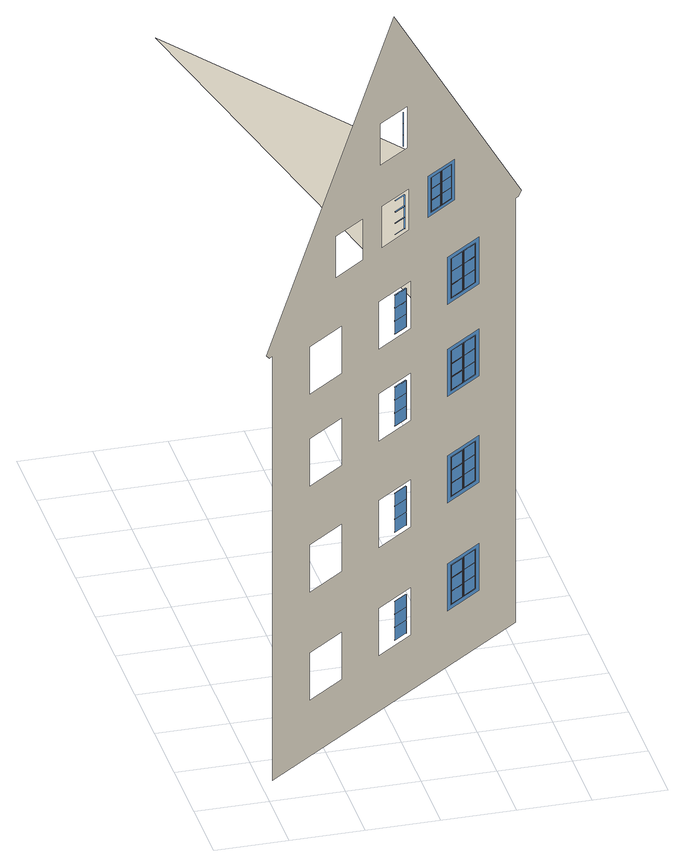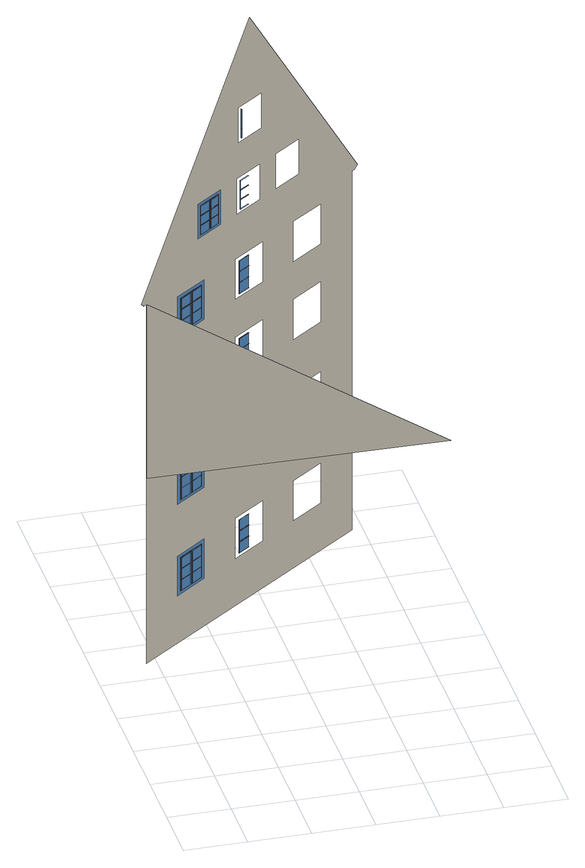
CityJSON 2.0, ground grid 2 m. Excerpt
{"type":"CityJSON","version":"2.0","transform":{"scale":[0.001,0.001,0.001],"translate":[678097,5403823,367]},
"CityObjects":{
"building1":{"type":"Building","attributes":{"dataAvailable":"Sufficient","measuredHeight":20.7},"geometry":[{"type":"MultiSurface","lod":"3","boundaries":[[[0,1,2,3]],[[4,5,6,7]],[[8,9,10,11]],[[12,13,14,15]],[[16,17,18,19]],[[20,21,22,23]],[[24,25,26,27]],[[28,29,30,31]],[[32,33,34,35]],[[36,37,38,39]],[[40,41,42,43]],[[44,45,46,47]],[[48,49,50,51]],[[52,53,54,55]],[[56,57,58,59]],[[60,61,62,63]],[[64,65,66,67]],[[68,69,70,71]],[[72,73,74,75]],[[76,77,78,79]],[[80,81,82,83]],[[84,85,86,87]],[[88,89,90,91]],[[92,93,94,95]],[[96,97,98,99]],[[100,101,102,103]],[[104,105,106,107]],[[108,109,110,111]],[[112,113,114,115]],[[116,117,118,119]],[[30,33,34,29]],[[38,25,26,37]],[[45,46,41,42]],[[54,57,58,53]],[[62,49,50,61]],[[69,70,65,66]],[[78,81,82,77]],[[86,73,74,85]],[[93,94,89,90]],[[102,105,106,101]],[[110,97,98,109]],[[117,118,113,114]],[[120,94,93,121]],[[122,82,81,123]],[[124,86,85,125]],[[126,74,73,127]],[[128,90,89,129]],[[130,78,77,131]],[[132,118,117,133]],[[134,106,105,135]],[[136,110,109,137]],[[138,98,97,139]],[[140,114,113,141]],[[142,102,101,143]],[[144,145,146,147]],[[148,149,150,151]],[[152,153,154,155]],[[156,146,145,157]],[[158,154,153,159]],[[160,150,149,161]],[[11,10,5,4]],[[3,2,21,20]],[[15,14,17,16]],[[162,5,10,163]],[[164,17,14,165]],[[166,21,2,167]],[[31,30,33,32]],[[39,38,25,24]],[[43,42,45,44]],[[55,54,57,56]],[[63,62,49,48]],[[67,66,69,68]],[[79,78,81,80]],[[87,86,73,72]],[[91,90,93,92]],[[103,102,105,104]],[[111,110,97,96]],[[115,114,117,116]],[[168,25,38,169]],[[170,33,30,171]],[[172,45,42,173]],[[174,49,62,175]],[[176,57,54,177]],[[178,69,66,179]],[[127,73,86,124]],[[123,81,78,130]],[[121,93,90,128]],[[139,97,110,136]],[[135,105,102,142]],[[133,117,114,140]],[[180,181,182,183,184,185,186,187,188,189,190],[191,192,193,194],[195,196,197,198],[199,200,201,202],[203,204,205,206],[207,208,209,210],[211,212,213,214],[215,216,217,218],[219,220,221,222],[223,224,225,226],[227,228,229,230],[231,232,233,234],[235,236,237,238],[239,240,241,242],[243,244,245,246],[247,248,249,250],[251,252,253,254]],[[255,256,257,258]],[[259,260,261,262]],[[263,264,265,266]],[[267,257,256,268]],[[269,265,264,270]],[[271,261,260,272]],[[262,261,273,274]],[[258,257,275,276]],[[266,265,277,278]],[[279,280,260,259]],[[281,282,256,255]],[[283,284,264,263]],[[275,282,256,257]],[[284,264,265,277]],[[273,280,260,261]],[[285,273,261,271]],[[268,256,282,286]],[[270,264,284,287]],[[288,277,265,269]],[[289,275,257,267]],[[272,260,280,290]],[[291,292,293,294],[270,287,288,269],[290,285,271,272],[286,289,267,268]],[[274,273,280,279]],[[276,275,282,281]],[[278,277,284,283]],[[286,282,275,289]],[[287,284,277,288]],[[290,280,273,285]],[[250,249,248,247],[295,296,297,298],[293,292,291,294]],[[299,300,301,302]],[[303,304,305,306]],[[307,308,309,310]],[[311,305,304,312]],[[313,309,308,314]],[[315,301,300,316]],[[302,301,317,318]],[[319,320,308,307]],[[310,309,321,322]],[[306,305,323,324]],[[325,326,304,303]],[[327,328,300,299]],[[317,328,300,301]],[[320,308,309,321]],[[323,326,304,305]],[[329,323,305,311]],[[330,317,301,315]],[[331,321,309,313]],[[314,308,320,332]],[[312,304,326,333]],[[316,300,328,334]],[[297,296,295,298],[314,332,331,313],[333,329,311,312],[334,330,315,316]],[[322,321,320,319]],[[318,317,328,327]],[[324,323,326,325]],[[332,320,321,331]],[[333,326,323,329]],[[334,328,317,330]],[[335,336,337,338]],[[339,340,341,342]],[[343,344,345,346]],[[347,348,349,350]],[[351,352,353,354]],[[355,356,357,358]],[[359,360,361,362]],[[363,364,365,366]],[[367,368,369,370]],[[371,372,373,374]],[[375,376,377,378]],[[379,380,381,382]],[[383,341,340,384]],[[385,337,336,386]],[[387,345,344,388]],[[389,353,352,390]],[[391,349,348,392]],[[393,357,356,394]],[[395,365,364,396]],[[397,361,360,398]],[[399,369,368,400]],[[401,377,376,402]],[[403,373,372,404]],[[405,381,380,406]],[[407,408,336,335]],[[342,341,409,410]],[[338,337,411,412]],[[413,414,340,339]],[[346,345,415,416]],[[417,418,344,343]],[[419,420,348,347]],[[354,353,421,422]],[[350,349,423,424]],[[425,426,352,351]],[[358,357,427,428]],[[429,430,356,355]],[[431,432,360,359]],[[366,365,433,434]],[[362,361,435,436]],[[437,438,364,363]],[[370,369,439,440]],[[441,442,368,367]],[[443,444,372,371]],[[378,377,445,446]],[[374,373,447,448]],[[449,450,376,375]],[[382,381,451,452]],[[453,454,380,379]],[[408,336,337,411]],[[420,348,349,423]],[[432,360,361,435]],[[444,372,373,447]],[[409,414,340,341]],[[415,418,344,345]],[[421,426,352,353]],[[427,430,356,357]],[[433,438,364,365]],[[439,442,368,369]],[[445,450,376,377]],[[451,454,380,381]],[[388,344,418,455]],[[456,411,337,385]],[[457,409,341,383]],[[384,340,414,458]],[[386,336,408,459]],[[460,415,345,387]],[[394,356,430,461]],[[462,423,349,391]],[[463,421,353,389]],[[390,352,426,464]],[[392,348,420,465]],[[466,427,357,393]],[[400,368,442,467]],[[468,435,361,397]],[[469,433,365,395]],[[396,364,438,470]],[[398,360,432,471]],[[472,439,369,399]],[[406,380,454,473]],[[474,447,373,403]],[[475,445,377,401]],[[402,376,450,476]],[[404,372,444,477]],[[478,451,381,405]],[[479,480,481,482],[386,459,456,385],[458,457,383,384],[455,460,387,388]],[[483,484,485,486],[392,465,462,391],[464,463,389,390],[461,466,393,394]],[[487,488,489,490],[398,471,468,397],[470,469,395,396],[467,472,399,400]],[[491,492,493,494],[404,477,474,403],[476,475,401,402],[473,478,405,406]],[[412,411,408,407]],[[410,409,414,413]],[[416,415,418,417]],[[424,423,420,419]],[[422,421,426,425]],[[428,427,430,429]],[[436,435,432,431]],[[434,433,438,437]],[[440,439,442,441]],[[448,447,444,443]],[[446,445,450,449]],[[452,451,454,453]],[[458,414,409,457]],[[455,418,415,460]],[[459,408,411,456]],[[464,426,421,463]],[[461,430,427,466]],[[465,420,423,462]],[[470,438,433,469]],[[467,442,439,472]],[[471,432,435,468]],[[476,450,445,475]],[[473,454,451,478]],[[477,444,447,474]],[[234,233,232,231],[481,480,479,482],[495,496,497,498]],[[200,199,202,201],[485,484,483,486],[499,500,501,502]],[[211,214,213,212],[489,488,487,490],[503,504,505,506]],[[218,217,216,215],[493,492,491,494],[507,508,509,510]],[[511,512,513,514]],[[515,516,517,518]],[[519,520,521,522]],[[523,524,525,526]],[[527,528,529,530]],[[531,532,533,534]],[[535,536,537,538]],[[539,540,541,542]],[[543,544,545,546]],[[547,548,549,550]],[[551,552,553,554]],[[555,556,557,558]],[[559,513,512,560]],[[561,521,520,562]],[[563,517,516,564]],[[565,525,524,566]],[[567,533,532,568]],[[569,529,528,570]],[[571,537,536,572]],[[573,545,544,574]],[[575,541,540,576]],[[577,549,548,578]],[[579,557,556,580]],[[581,553,552,582]],[[583,584,516,515]],[[585,586,512,511]],[[587,588,520,519]],[[589,590,528,527]],[[591,592,524,523]],[[593,594,532,531]],[[595,596,540,539]],[[597,598,536,535]],[[599,600,544,543]],[[601,602,552,551]],[[603,604,548,547]],[[605,606,556,555]],[[514,513,607,608]],[[518,517,609,610]],[[522,521,611,612]],[[526,525,613,614]],[[530,529,615,616]],[[534,533,617,618]],[[538,537,619,620]],[[542,541,621,622]],[[546,545,623,624]],[[550,549,625,626]],[[554,553,627,628]],[[558,557,629,630]],[[607,586,512,513]],[[609,584,516,517]],[[588,520,521,611]],[[613,592,524,525]],[[615,590,528,529]],[[594,532,533,617]],[[619,598,536,537]],[[621,596,540,541]],[[600,544,545,623]],[[625,604,548,549]],[[627,602,552,553]],[[606,556,557,629]],[[562,520,588,631]],[[560,512,586,632]],[[633,609,517,563]],[[564,516,584,634]],[[635,611,521,561]],[[636,607,513,559]],[[568,532,594,637]],[[566,524,592,638]],[[639,615,529,569]],[[570,528,590,640]],[[641,617,533,567]],[[642,613,525,565]],[[574,544,600,643]],[[572,536,598,644]],[[645,621,541,575]],[[576,540,596,646]],[[647,623,545,573]],[[648,619,537,571]],[[580,556,606,649]],[[578,548,604,650]],[[651,627,553,581]],[[582,552,602,652]],[[653,629,557,579]],[[654,625,549,577]],[[497,496,495,498],[562,631,635,561],[634,633,563,564],[632,636,559,560]],[[501,500,499,502],[568,637,641,567],[640,639,569,570],[638,642,565,566]],[[505,504,503,506],[574,643,647,573],[646,645,575,576],[644,648,571,572]],[[509,508,507,510],[580,649,653,579],[652,651,581,582],[650,654,577,578]],[[608,607,586,585]],[[610,609,584,583]],[[612,611,588,587]],[[614,613,592,591]],[[616,615,590,589]],[[618,617,594,593]],[[620,619,598,597]],[[622,621,596,595]],[[624,623,600,599]],[[626,625,604,603]],[[628,627,602,601]],[[630,629,606,605]],[[634,584,609,633]],[[632,586,607,636]],[[631,588,611,635]],[[640,590,615,639]],[[638,592,613,642]],[[637,594,617,641]],[[646,596,621,645]],[[644,598,619,648]],[[643,600,623,647]],[[652,602,627,651]],[[650,604,625,654]],[[649,606,629,653]],[[186,655,187]]],"semantics":{"surfaces":[{"type":"Window","frameMaterialClass":"Plastic","frameMaterialUncertainty":"0.3","paneMaterialClass":"Glass","_cityeditor_layer":"Unclassified.LoD3"},{"type":"WallSurface","klumMaterialClass":"Plaster","klumMaterialIndex":"I101","materialUncertainty":"0.3"},{"type":"WallSurface"}],"values":[0,0,0,0,0,0,0,0,0,0,0,0,0,0,0,0,0,0,0,0,0,0,0,0,0,0,0,0,0,0,0,0,0,0,0,0,0,0,0,0,0,0,0,0,0,0,0,0,0,0,0,0,0,0,0,0,0,0,0,0,0,0,0,0,0,0,0,0,0,0,0,0,0,0,0,0,0,0,0,0,0,0,0,0,0,0,0,0,0,0,1,0,0,0,0,0,0,0,0,0,0,0,0,0,0,0,0,0,0,0,0,0,0,0,0,0,0,0,0,0,0,0,0,0,0,0,0,0,0,0,0,0,0,0,0,0,0,0,0,0,0,0,0,0,0,0,0,0,0,0,0,0,0,0,0,0,0,0,0,0,0,0,0,0,0,0,0,0,0,0,0,0,0,0,0,0,0,0,0,0,0,0,0,0,0,0,0,0,0,0,0,0,0,0,0,0,0,0,0,0,0,0,0,0,0,0,0,0,0,0,0,0,0,0,0,0,0,0,0,0,0,0,0,0,0,0,0,0,0,0,0,0,0,0,0,0,0,0,0,0,0,0,0,0,0,0,0,0,0,0,0,0,0,0,0,0,0,0,0,0,0,0,0,0,0,0,0,0,0,0,0,0,0,0,0,0,0,0,0,0,0,0,0,0,0,0,0,0,0,0,0,0,0,0,0,0,0,0,0,0,0,0,0,0,0,0,0,0,0,0,0,0,0,0,0,0,0,0,0,0,0,0,0,0,0,0,0,0,0,0,0,0,0,0,0,0,0,0,0,0,0,0,0,0,0,0,0,0,0,0,0,0,0,0,0,0,0,0,0,0,0,0,0,0,0,0,0,0,0,0,0,0,0,0,0,0,2]}}]}
},
"vertices":[
[4367,4096,14721],[4379,4080,14721],[4680,4308,14721],[4668,4324,14721],[4668,4324,14367],[4680,4308,14367],[4379,4080,14367],[4367,4096,14367],[4367,4096,14042],[4379,4080,14042],[4680,4308,14042],[4668,4324,14042],[4367,4096,14381],[4379,4080,14381],[4680,4308,14381],[4668,4324,14381],[4668,4324,14706],[4680,4308,14706],[4379,4080,14706],[4367,4096,14706],[4668,4324,15045],[4680,4308,15045],[4379,4080,15045],[4367,4096,15045],[4708,4354,2732],[4721,4338,2732],[4362,4067,2732],[4350,4083,2732],[4350,4083,2748],[4362,4067,2748],[4721,4338,2748],[4708,4354,2748],[4708,4354,3121],[4721,4338,3121],[4362,4067,3121],[4350,4083,3121],[4350,4083,2358],[4362,4067,2358],[4721,4338,2358],[4708,4354,2358],[4350,4083,1968],[4362,4067,1968],[4721,4338,1968],[4708,4354,1968],[4708,4354,2342],[4721,4338,2342],[4362,4067,2342],[4350,4083,2342],[4708,4354,5948],[4721,4338,5948],[4362,4067,5948],[4350,4083,5948],[4350,4083,5965],[4362,4067,5965],[4721,4338,5965],[4708,4354,5965],[4708,4354,6338],[4721,4338,6338],[4362,4067,6338],[4350,4083,6338],[4350,4083,5575],[4362,4067,5575],[4721,4338,5575],[4708,4354,5575],[4350,4083,5185],[4362,4067,5185],[4721,4338,5185],[4708,4354,5185],[4708,4354,5559],[4721,4338,5559],[4362,4067,5559],[4350,4083,5559],[4708,4354,9111],[4721,4338,9111],[4362,4067,9111],[4350,4083,9111],[4350,4083,9127],[4362,4067,9127],[4721,4338,9127],[4708,4354,9127],[4708,4354,9501],[4721,4338,9501],[4362,4067,9501],[4350,4083,9501],[4350,4083,8738],[4362,4067,8738],[4721,4338,8738],[4708,4354,8738],[4350,4083,8348],[4362,4067,8348],[4721,4338,8348],[4708,4354,8348],[4708,4354,8721],[4721,4338,8721],[4362,4067,8721],[4350,4083,8721],[4708,4354,11853],[4721,4338,11853],[4362,4067,11853],[4350,4083,11853],[4350,4083,11869],[4362,4067,11869],[4721,4338,11869],[4708,4354,11869],[4708,4354,12242],[4721,4338,12242],[4362,4067,12242],[4350,4083,12242],[4350,4083,11479],[4362,4067,11479],[4721,4338,11479],[4708,4354,11479],[4350,4083,11090],[4362,4067,11090],[4721,4338,11090],[4708,4354,11090],[4708,4354,11463],[4721,4338,11463],[4362,4067,11463],[4350,4083,11463],[4368,4059,8721],[4727,4330,8721],[4368,4059,9501],[4727,4330,9501],[4727,4330,8738],[4368,4059,8738],[4368,4059,9111],[4727,4330,9111],[4727,4330,8348],[4368,4059,8348],[4727,4330,9127],[4368,4059,9127],[4368,4059,11463],[4727,4330,11463],[4368,4059,12242],[4727,4330,12242],[4727,4330,11479],[4368,4059,11479],[4368,4059,11853],[4727,4330,11853],[4727,4330,11090],[4368,4059,11090],[4727,4330,11869],[4368,4059,11869],[4620,4287,16524],[4632,4271,16524],[4632,4271,16848],[4620,4287,16848],[4620,4287,17202],[4632,4271,17202],[4632,4271,17527],[4620,4287,17527],[4620,4287,16863],[4632,4271,16863],[4632,4271,17187],[4620,4287,17187],[4638,4263,16848],[4638,4263,16524],[4638,4263,17187],[4638,4263,16863],[4638,4263,17527],[4638,4263,17202],[4686,4300,14367],[4686,4300,14042],[4686,4300,14706],[4686,4300,14381],[4686,4300,15045],[4686,4300,14721],[4727,4330,2732],[4727,4330,2358],[4727,4330,3121],[4727,4330,2748],[4727,4330,2342],[4727,4330,1968],[4727,4330,5948],[4727,4330,5575],[4727,4330,6338],[4727,4330,5965],[4727,4330,5559],[4727,4330,5185],[129,850,12931],[229,925,12806],[329,1001,12806],[329,1001,181],[8310,7043,181],[8310,7043,3781],[8310,7043,6681],[8310,7043,12806],[8410,7119,12806],[8510,7194,12931],[4320,4022,20562],[2600,2720,3245],[2600,2720,1845],[1563,1936,1845],[1563,1936,3245],[1563,1936,9624],[2600,2720,9624],[2600,2720,8224],[1563,1936,8224],[6076,5352,6462],[7113,6136,6462],[7113,6136,5062],[6076,5352,5062],[4856,4428,12366],[4856,4428,10966],[3820,3644,10966],[3820,3644,12366],[2600,2720,5062],[1563,1936,5062],[1563,1936,6462],[2600,2720,6462],[7113,6136,9624],[7113,6136,8224],[6076,5352,8224],[6076,5352,9624],[7113,6136,10966],[6076,5352,10966],[6076,5352,12366],[7113,6136,12366],[3820,3644,8224],[3820,3644,9624],[4856,4428,9624],[4856,4428,8224],[4856,4428,1845],[3820,3644,1845],[3820,3644,3245],[4856,4428,3245],[3820,3644,5062],[3820,3644,6462],[4856,4428,6462],[4856,4428,5062],[7113,6136,1845],[6076,5352,1845],[6076,5352,3245],[7113,6136,3245],[1563,1936,12366],[2600,2720,12366],[2600,2720,10966],[1563,1936,10966],[3925,3723,13935],[3925,3723,15153],[4795,4382,15153],[4795,4382,13935],[2410,2576,15153],[3280,3235,15153],[3280,3235,13935],[2410,2576,13935],[6310,5529,13935],[5439,4870,13935],[5439,4870,15153],[6310,5529,15153],[4747,4345,17634],[4747,4345,16416],[3876,3686,16416],[3876,3686,17634],[5530,4976,15045],[5542,4960,15045],[5542,4960,14721],[5530,4976,14721],[5530,4976,14706],[5542,4960,14706],[5542,4960,14381],[5530,4976,14381],[5530,4976,14367],[5542,4960,14367],[5542,4960,14042],[5530,4976,14042],[5548,4952,14721],[5548,4952,15045],[5548,4952,14042],[5548,4952,14367],[5548,4952,14381],[5548,4952,14706],[5843,5188,14381],[5831,5204,14381],[5843,5188,14721],[5831,5204,14721],[5843,5188,14042],[5831,5204,14042],[5831,5204,14706],[5843,5188,14706],[5831,5204,15045],[5843,5188,15045],[5831,5204,14367],[5843,5188,14367],[5849,5180,14381],[5849,5180,15045],[5849,5180,14367],[5849,5180,14042],[5849,5180,14721],[5849,5180,14706],[5864,5191,15060],[5534,4941,15060],[5534,4941,14028],[5864,5191,14028],[5886,5207,14028],[5886,5207,15060],[6216,5457,15060],[6216,5457,14028],[5882,5242,15045],[5894,5226,15045],[5894,5226,14721],[5882,5242,14721],[5882,5242,14706],[5894,5226,14706],[5894,5226,14381],[5882,5242,14381],[5882,5242,14367],[5894,5226,14367],[5894,5226,14042],[5882,5242,14042],[5900,5218,14381],[5900,5218,14706],[5900,5218,14042],[5900,5218,14367],[5900,5218,14721],[5900,5218,15045],[6195,5454,14721],[6183,5470,14721],[6183,5470,14367],[6195,5454,14367],[6195,5454,14042],[6183,5470,14042],[6195,5454,14381],[6183,5470,14381],[6183,5470,14706],[6195,5454,14706],[6183,5470,15045],[6195,5454,15045],[6201,5446,14381],[6201,5446,14721],[6201,5446,14042],[6201,5446,14367],[6201,5446,14706],[6201,5446,15045],[6188,5474,2342],[6200,5458,2342],[6200,5458,1968],[6188,5474,1968],[6188,5474,2732],[6200,5458,2732],[6200,5458,2358],[6188,5474,2358],[6188,5474,3121],[6200,5458,3121],[6200,5458,2748],[6188,5474,2748],[6188,5474,5559],[6200,5458,5559],[6200,5458,5185],[6188,5474,5185],[6188,5474,5948],[6200,5458,5948],[6200,5458,5575],[6188,5474,5575],[6188,5474,6338],[6200,5458,6338],[6200,5458,5965],[6188,5474,5965],[6188,5474,8721],[6200,5458,8721],[6200,5458,8348],[6188,5474,8348],[6188,5474,9111],[6200,5458,9111],[6200,5458,8738],[6188,5474,8738],[6188,5474,9501],[6200,5458,9501],[6200,5458,9127],[6188,5474,9127],[6188,5474,11463],[6200,5458,11463],[6200,5458,11090],[6188,5474,11090],[6188,5474,11853],[6200,5458,11853],[6200,5458,11479],[6188,5474,11479],[6188,5474,12242],[6200,5458,12242],[6200,5458,11869],[6188,5474,11869],[6206,5450,2358],[6206,5450,2732],[6206,5450,1968],[6206,5450,2342],[6206,5450,2748],[6206,5450,3121],[6206,5450,5575],[6206,5450,5948],[6206,5450,5185],[6206,5450,5559],[6206,5450,5965],[6206,5450,6338],[6206,5450,8738],[6206,5450,9111],[6206,5450,8348],[6206,5450,8721],[6206,5450,9127],[6206,5450,9501],[6206,5450,11479],[6206,5450,11853],[6206,5450,11090],[6206,5450,11463],[6206,5450,11869],[6206,5450,12242],[6546,5745,2342],[6558,5729,2342],[6558,5729,2358],[6546,5745,2358],[6558,5729,1968],[6546,5745,1968],[6546,5745,2732],[6558,5729,2732],[6558,5729,2748],[6546,5745,2748],[6546,5745,3121],[6558,5729,3121],[6546,5745,5559],[6558,5729,5559],[6558,5729,5575],[6546,5745,5575],[6558,5729,5185],[6546,5745,5185],[6546,5745,5948],[6558,5729,5948],[6558,5729,5965],[6546,5745,5965],[6546,5745,6338],[6558,5729,6338],[6546,5745,8721],[6558,5729,8721],[6558,5729,8738],[6546,5745,8738],[6558,5729,8348],[6546,5745,8348],[6546,5745,9111],[6558,5729,9111],[6558,5729,9127],[6546,5745,9127],[6546,5745,9501],[6558,5729,9501],[6546,5745,11463],[6558,5729,11463],[6558,5729,11479],[6546,5745,11479],[6558,5729,11090],[6546,5745,11090],[6546,5745,11853],[6558,5729,11853],[6558,5729,11869],[6546,5745,11869],[6546,5745,12242],[6558,5729,12242],[6564,5721,3121],[6564,5721,1968],[6564,5721,2358],[6564,5721,2732],[6564,5721,2342],[6564,5721,2748],[6564,5721,6338],[6564,5721,5185],[6564,5721,5575],[6564,5721,5948],[6564,5721,5559],[6564,5721,5965],[6564,5721,9501],[6564,5721,8348],[6564,5721,8738],[6564,5721,9111],[6564,5721,8721],[6564,5721,9127],[6564,5721,12242],[6564,5721,11090],[6564,5721,11479],[6564,5721,11853],[6564,5721,11463],[6564,5721,11869],[6581,5734,3138],[6188,5437,3138],[6188,5437,1952],[6581,5734,1952],[6581,5734,6355],[6188,5437,6355],[6188,5437,5169],[6581,5734,5169],[6581,5734,9517],[6188,5437,9517],[6188,5437,8331],[6581,5734,8331],[6581,5734,12259],[6188,5437,12259],[6188,5437,11073],[6581,5734,11073],[6607,5754,1952],[6607,5754,3138],[7000,6051,3138],[7000,6051,1952],[6607,5754,5169],[6607,5754,6355],[7000,6051,6355],[7000,6051,5169],[6607,5754,8331],[6607,5754,9517],[7000,6051,9517],[7000,6051,8331],[6607,5754,11073],[6607,5754,12259],[7000,6051,12259],[7000,6051,11073],[6606,5791,3121],[6619,5775,3121],[6619,5775,2748],[6606,5791,2748],[6606,5791,2732],[6619,5775,2732],[6619,5775,2358],[6606,5791,2358],[6606,5791,2342],[6619,5775,2342],[6619,5775,1968],[6606,5791,1968],[6606,5791,6338],[6619,5775,6338],[6619,5775,5965],[6606,5791,5965],[6606,5791,5948],[6619,5775,5948],[6619,5775,5575],[6606,5791,5575],[6606,5791,5559],[6619,5775,5559],[6619,5775,5185],[6606,5791,5185],[6606,5791,9501],[6619,5775,9501],[6619,5775,9127],[6606,5791,9127],[6606,5791,9111],[6619,5775,9111],[6619,5775,8738],[6606,5791,8738],[6606,5791,8721],[6619,5775,8721],[6619,5775,8348],[6606,5791,8348],[6606,5791,12242],[6619,5775,12242],[6619,5775,11869],[6606,5791,11869],[6606,5791,11853],[6619,5775,11853],[6619,5775,11479],[6606,5791,11479],[6606,5791,11463],[6619,5775,11463],[6619,5775,11090],[6606,5791,11090],[6625,5767,2748],[6625,5767,3121],[6625,5767,1968],[6625,5767,2342],[6625,5767,2358],[6625,5767,2732],[6625,5767,5965],[6625,5767,6338],[6625,5767,5185],[6625,5767,5559],[6625,5767,5575],[6625,5767,5948],[6625,5767,9127],[6625,5767,9501],[6625,5767,8348],[6625,5767,8721],[6625,5767,8738],[6625,5767,9111],[6625,5767,11869],[6625,5767,12242],[6625,5767,11090],[6625,5767,11463],[6625,5767,11479],[6625,5767,11853],[6965,6062,2732],[6977,6046,2732],[6965,6062,3121],[6977,6046,3121],[6965,6062,2342],[6977,6046,2342],[6965,6062,5948],[6977,6046,5948],[6965,6062,6338],[6977,6046,6338],[6965,6062,5559],[6977,6046,5559],[6965,6062,9111],[6977,6046,9111],[6965,6062,9501],[6977,6046,9501],[6965,6062,8721],[6977,6046,8721],[6965,6062,11853],[6977,6046,11853],[6965,6062,12242],[6977,6046,12242],[6965,6062,11463],[6977,6046,11463],[6977,6046,2748],[6965,6062,2748],[6977,6046,2358],[6965,6062,2358],[6977,6046,1968],[6965,6062,1968],[6977,6046,5965],[6965,6062,5965],[6977,6046,5575],[6965,6062,5575],[6977,6046,5185],[6965,6062,5185],[6977,6046,9127],[6965,6062,9127],[6977,6046,8738],[6965,6062,8738],[6977,6046,8348],[6965,6062,8348],[6977,6046,11869],[6965,6062,11869],[6977,6046,11479],[6965,6062,11479],[6977,6046,11090],[6965,6062,11090],[6983,6038,2342],[6983,6038,3121],[6983,6038,2358],[6983,6038,2732],[6983,6038,1968],[6983,6038,2748],[6983,6038,5559],[6983,6038,6338],[6983,6038,5575],[6983,6038,5948],[6983,6038,5185],[6983,6038,5965],[6983,6038,8721],[6983,6038,9501],[6983,6038,8738],[6983,6038,9111],[6983,6038,8348],[6983,6038,9127],[6983,6038,11463],[6983,6038,12242],[6983,6038,11479],[6983,6038,11853],[6983,6038,11090],[6983,6038,11869],[1419,17087,12806]
]}
